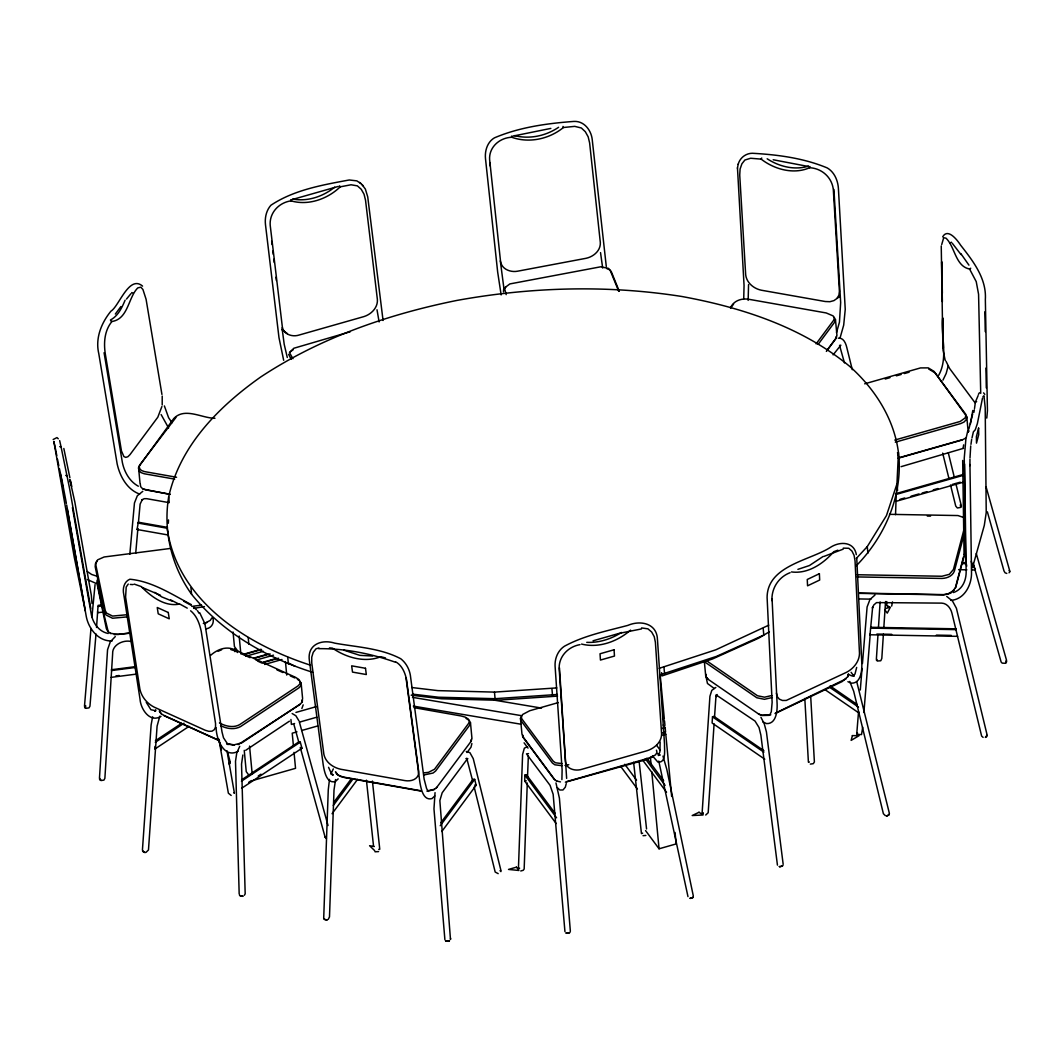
<?xml version="1.0" encoding="UTF-8"?>
<svg xmlns="http://www.w3.org/2000/svg" width="1063" height="1063" viewBox="0 0 1063 1063"><rect width="100%" height="100%" fill="white"/><g stroke="black" fill="none" stroke-linecap="round" stroke-linejoin="round"><path stroke-width="1.5" d="M969.921 465.674L969.961 459.163M471.879 743.542L470.975 747.249L467.056 752.511M737.47 167.874L744.06 285.455L743.728 298.743M941.247 245.952L942.908 348.664M886.662 604.302L886.755 601.538M892.521 601.91L891.671 606.109M895.538 514.638L896.282 493.099M323.697 918.312L328.268 789.862L329.49 779.378M518.438 868.219L522.597 754.438L524.351 748.166L527.554 746.625M556.175 823.559L524.71 781.119L524.923 775.113L526.491 774.794L555.178 813.474M527.288 783.019L524.165 868.976L523.235 870.291L520.737 870.982M527.461 778.05L528.364 755.859M970.014 457.794L970.718 445.942M312.681 672.308C266.375 657.718 222.34 632.445 191.579 594.257C171.502 566.114 163.051 530.955 168.685 496.78C180.205 445.41 219.084 406.358 260.767 376.953C319.897 337.968 387.663 314.409 456.758 300.457C530.955 286.97 607.225 284.751 681.808 296.484C741.921 307.486 802.22 327.085 849.948 366.576C876.63 390.506 896.561 422.662 899.085 459.03C901.384 499.039 883.685 538.077 855.835 566.22M167.781 534.835L167.941 531.527M168.339 523.248L168.499 519.927M897.571 490.521L896.946 483.931L898.461 452.453M503.49 291.9L503.61 289.574L505.709 287.223M748.153 300.391L748.551 284.618M771.977 600.648C771.3 588.477 778.594 576.996 790.088 572.705M99.47 778.05L107.549 649.745L110.3 641.8L115.296 636.591M702.125 812.85L709.925 696.278L711.785 690.379L715.837 687.455M763.885 750.704L713.858 716.329L712.502 716.847L712.104 723.013L764.775 759.208M714.084 723.89L708.184 812.717L705.726 815.029M714.522 717.299L715.851 697.886L717.087 694.498M876.364 659.312L877.972 634.744M878.41 628.18L880.124 601.95M883.406 634.066L881.812 658.475L880.789 660.761L877.56 661M883.831 627.555L885.545 601.525M142.415 850.254L151.119 724.926L152.62 716.794M155.012 746.372L154.826 749.07L189.108 726.321M162.201 404.976L162.214 396.074M97.118 580.119L96.906 582.989L106.353 628.578L107.708 631.236L110.791 633.601M561.902 779.617L562.114 769.971L555.072 665.837C554.753 658.316 557.995 650.41 564.44 646.224C584.065 635.568 606.402 631.077 627.834 625.389C640.683 619.888 656.947 623.423 657.439 639.421M856.791 733.364L858.559 711.519M860.299 690.007L862.04 668.481M862.452 663.525L867.102 606.973L869.986 599.426L874.969 595.054M957.59 636.338L869.999 634.77L872.643 607.212L872.391 608.036L873.759 605.006L876.523 602.601L941.698 603.12C947.12 603.292 950.867 608.435 951.983 613.338L981.627 736.074L983.116 737.377M862.718 727.225L861.535 734.56L856.924 734.48A5.74 3.176 -5.4 0 1 857.429 732.699M863.9 712.489L870.252 633.947L869.999 634.77M300.072 681.569L299.886 683.881L298.039 685.887L239.613 724.66C233.209 728.168 225.502 726.215 219.43 722.933M210.58 655.379C217.025 649.639 226.074 645.733 234.445 649.666L295.607 677.37L298.57 679.284L301.148 683.164L300.935 685.675L298.929 687.841L240.517 726.6C234.272 730.002 226.605 728.753 220.533 725.591M301.786 702.417L301.972 700.065M302.477 699.454L302.277 701.925L299.872 704.477L238.205 744.618M84.509 705.925L90.98 628.419M91.95 616.885L95.059 584.544M95.989 634.013L89.956 706.164L89.026 707.865L86.156 708.33M96.534 627.462L98.088 605.379L101.33 604.967M129.819 554.328L134.456 502.972L137.313 495.783L142.787 491.332M167.927 534.955L137.061 529.494L138.323 522.225L167.423 527.368M135.705 553.331L137.884 528.643M138.469 522.053L140.117 504.114L142.349 499.477L141.671 500.261L144.09 498.693L146.707 498.68L169.15 502.653M986.783 418.078L987.447 410.663L985.348 299.54C986.69 278.293 972.871 260.847 960.553 245.088C957.418 240.225 947.837 227.602 942.668 236.863M706.31 674.447L706.018 676.918L707.573 678.938L759.075 714.323L762.144 715.519L769.267 715.319M847.689 676.905L847.968 674.553M848.487 673.809L848.194 676.281L842.215 681.529L775.166 713.539M978.119 395.595L975.409 402.027L974.505 408.551M963.105 448.453L963.636 444.866M970.957 444.307L971.662 439.404M972.818 410.464L970.36 424.071M323.909 918.645L324.175 919.336A5.74 3.176 -5.4 0 0 327.098 919.827M324.361 919.216L326.992 920.12M500.899 871.633L500.62 870.956A5.74 3.176 -5.4 0 0 499.982 870.743M303.181 704.875L301.865 708.543M450.646 938.377L450.473 939.479L439.856 800.532L442.181 792.772L467.282 758.995C469.461 758.597 464.504 758.025 466.816 759.115L466.325 758.451M973.881 412.391L974.306 409.88M941.712 244.556L943.692 237.74L946.004 238.178C955.052 246.789 955.358 266.282 969.589 269.032L970.732 268.221M856.672 667.418L854.971 674.088L852.925 675.869L854.054 675.537L851.556 675.816L848.766 674.58M100.002 778.913L101.078 780.548L103.948 780.096L104.878 778.302L112.651 653.599C112.12 645.334 122.497 639.647 130.962 641.427M928.677 368.994L935.028 372.847L965.642 414.145L966.772 416.895L966.24 419.646L964.114 421.984L960.739 423.566L895.312 442.181M738.187 164.327C739.795 157.962 745.748 153.285 752.325 153.271C777.678 154.653 803.721 158.121 827.227 167.927C834.309 172.02 837.817 180.311 838.388 188.191L845.244 309.399L843.69 325.145L840.155 337.622M737.416 168.14L738.24 164.034M161.882 406.531L157.816 417.201L129.992 454.645L127.866 456.745L125.766 457.382L123.879 456.545L121.448 450.911L105.33 354.099C103.589 342.897 104.4 330.606 111.934 321.504C128.317 318.993 128.145 297.507 137.778 287.9L140.808 287.169L142.934 289.495L146.083 299.261L161.935 394.453M971.834 569.927L975.143 569.994L975.369 568.931M968.858 431.206L967.582 431.658L965.895 439.046L964.247 458.166L965.603 559.988L966.719 566.154M972.007 437.903L973.389 431.857L975.263 429.797L977.375 423.579L982.491 398.133M968.845 429.12L972.711 413.866M435.046 792.639L433.97 808.85L444.892 939.705M877.041 659.525L876.882 660.694M566.247 783.59L565.317 787.178L562.978 789.968L559.869 790.008L557.344 787.683M335.563 779.551L334.008 790.008L329.49 916.917L328.215 919.375M964.553 527.341L953.431 569.489L949.312 574.352L941.951 576.252L857.15 574.738M964.673 532.098L954.375 571.123C952.514 576.106 946.947 578.325 941.951 578.445L857.15 576.93M955.331 587.959L963.556 556.799M964.805 553.079L955.743 587.401L951.133 592.928M948.183 366.017L946.176 373.445L942.947 380.142M857.482 733.669L857.854 734.918M1005.877 663.006L1006.076 661.306M466.099 718.442L469.182 720.369L470.471 722.681L469.793 725.019L435.604 771.034L433.053 773.04L424.124 774.927M470.603 741.815L471.241 739.582M471.799 738.971L471.122 741.283L436.455 787.763M834.163 317.332L835.465 319.644L834.787 321.983L818.178 344.332M836.236 336.559L835.598 338.778L826.815 350.591M836.78 335.948L836.116 338.247L826.35 351.388M242.869 755.009L241.527 764.098L245.181 893.797L244.384 895.245M839.836 296.444L833.937 300.603L829.897 301.706L825.287 301.52L761.321 290.212C753.747 288.671 746.598 282.785 745.681 274.786L739.728 175.076L740.1 168.99L741.894 163.808L744.897 160.021L750.664 158.254L761.148 159.131C774.515 169.429 793.636 174.77 809.647 167.715L810.033 166.572M896.946 483.931L886.462 515.568L867.275 546.595L856.3 558.447M836.528 332.52L839.451 322.182L840.66 302.53L833.924 189.48M330.925 773.93L333.317 768.894M53.15 439.511L56.964 437.597L58.279 438.793M125.102 300.191C121.926 307.738 118.02 316.096 110.379 320.016M140.024 483.2L138.562 467.733L139.878 464.85L175.993 417.374M769.798 714.947L771.3 711.745L772.137 702.391L767.101 597.512C767.247 565.702 809.581 560.626 830.296 547.445C839.903 541.094 854.12 541.466 856.34 554.647M938.682 375.319C948.355 357.899 940.821 336.918 942.668 318.169M159.795 716.183L157.085 726.162L148.475 849.975L145.897 852.46M761.148 159.131L761.746 158.028M978.385 394.346L979.435 392.739M154.839 711.346L155.743 709.792M521.946 733.908L520.485 718.442L522.664 714.456L529.759 710.722L558.327 702.59M837.046 298.344L838.906 295.182L839.398 291.355L833.445 191.646C833.153 178.597 822.629 168.379 809.647 167.715M239.746 746.292L236.757 752.976L235.508 761.281L239.175 894.036M97.185 561.131L95.404 563.802L95.192 566.699L104.639 612.315L106.021 615.012L112.519 618.241L128.105 616.806M211.962 617.816L210.208 620.433L204.521 623.423M128.264 584.052L126.205 587.015L125.593 597.087L139.904 689.236C141.578 696.929 147.119 703.52 154.082 707.094L205.199 730.241L208.893 731.357L212.042 731.158L214.327 729.656L215.537 727.012L215.55 723.491L201.239 631.342C199.605 623.782 196.788 615.809 190.622 610.787M115.336 314.05L120.916 306.543M333.729 802.406L351.454 778.568M333.304 805.448L352.996 778.953M332.068 813.713L357.58 779.378M730.454 307.898C733.696 300.364 742.107 297.919 749.601 299.421L826.243 312.96L833.126 315.91L834.322 318.05L833.698 320.202L816.118 343.867M730.653 308.031L733.576 304.084M440.68 822.935L473.168 779.219L474.683 779.378L476.144 785.291L441.809 831.505M440.241 825.738L474.683 779.378M833.1 354.856L840.833 345.223L839.518 345.382M142.801 850.613L142.641 851.343A5.74 3.176 -5.4 0 0 144.98 852.38M143.16 851.264L145.006 852.632M126.497 299.035L131.001 293.614M137.061 529.494L137.738 528.71M968.792 430.781L967.582 431.658M338.167 778.887L335.39 781.504C326.407 784.095 324.242 770.741 323.192 764.696L309.399 660.628C306.968 645.015 321.039 638.823 334.739 643.155C356.809 647.141 380.607 648.098 400.751 658.754C405.933 662.794 409.308 668.893 410.371 675.35L424.124 779.099L426.608 788.613L428.362 791.443M434.767 795.961L432.003 798.579C423.021 801.17 420.842 787.829 419.805 781.77L406.026 677.835M982.93 396.725L983.953 395.768L985.202 407.767L986.225 512.579L984.298 525.428L972.486 567.642L971.316 561.198M340.226 186.836C327.537 199.073 308.323 205.89 291.01 200.854C278.094 202.714 268.275 214.075 270.44 227.256L282.306 326.633C283.303 334.327 292.285 337.25 298.916 335.097L363.838 316.615C371.186 314.382 377.923 307.699 377.392 299.567L365.526 200.189L364.038 194.21L361.221 189.267L357.394 185.866L351.042 184.776L340.226 186.836L339.589 185.812M378.587 851.596L375.013 851.782M823.107 556.481L809.421 565.543L797.901 569.356M630.545 630.12C617.457 641.574 598.828 648.403 581.554 644.072M954.215 590.217L947.598 594.111L943.506 594.616L858.745 593.101M436.946 787.284L434.023 789.663L427.193 791.271M245.699 750.292L289.402 721.192M563.417 127.507C549.358 139.027 529.055 143.518 511.768 137.247C498.773 137.778 487.691 148.315 489.844 161.709L500.54 261.365C501.63 269.284 510.678 272.633 517.747 271.171L585.872 258.336C593.327 256.861 600.781 250.735 600.329 242.55L589.62 142.907L588.171 136.835L585.314 131.706L581.368 127.998L574.751 126.364L563.417 127.507L562.978 126.417M334.725 187.141C323.165 196.549 307.606 201.797 292.737 199.087M901.092 466.67L963.543 448.307M290.106 351.893L293.322 349.607M782.567 865.88L779.578 866.81M703.228 813.301L702.856 814.085M449.463 940.848L448.36 941.287A5.74 3.176 -5.4 0 1 445.463 940.755M449.078 941.26L445.875 941.14M155.424 740.725L181.428 723.478M155.291 742.306L184.032 723.239M300.298 704.065L241.899 742.811L234.059 744.857L226.578 743.582M241.593 779.857L299.075 741.708L300.284 742.147L301.972 748.232L241.633 788.281M241.434 781.199L300.284 742.147M248.649 782.381L251.386 780.561M258.243 776.003L260.993 774.183M558.593 127.294C545.917 135.944 529.494 139.439 514.532 135.599M846.095 678.832L775.352 713.153M621.47 632.458C611.212 639.009 599.014 642.969 586.763 642.344M659.233 668.321L715.824 649.812L768.735 625.177M769.36 631.767L758.663 638.185L712.489 658.98L661.917 675.948L661.611 672.666M950.202 242.896L951.425 242.191M1009.053 572.784L1009.85 571.894A5.74 3.176 -5.4 0 0 1009.093 570.672M953.445 592.556C962.414 589.513 966.054 580.611 966.161 572.266L964.593 464.039M965.523 438.195L961.962 440.069L898.235 458.206M569.582 932.796L566.353 933.274M161.005 716.342C149.896 723.265 140.648 709.021 140.05 699.268L123.773 594.456C122.431 588.729 123.933 581.7 129.845 579.229C151.876 581.235 172.02 594.376 191.353 604.674M238.125 751.262C223.934 759.048 216.095 738.679 216.148 727.637M218.141 651.247L221.636 649.759M823.852 556.454L843.172 549.172M949.937 593.406L943.612 594.868L858.931 593.353M652.403 757.082L566.526 781.65M837.843 550.182L833.764 551.71C823.413 563.656 807.933 574.166 791.43 571.921M206.381 628.831C211.75 627.927 214.646 622.533 212.706 617.483M579.999 644.643C567.908 646.689 558.115 657.054 559.244 669.65L565.45 761.467C566.194 769.253 575.521 771.379 581.873 769.293L646.849 750.797C654.223 748.498 661.518 742.373 661.598 734.095L655.393 642.278L654.237 636.671L651.672 632.033L647.938 628.844L641.547 627.927M243.028 896.003L241.766 896.229A5.74 3.176 -5.4 0 1 239.467 895.152M242.723 896.348L239.906 895.617M771.844 695.508L764.523 697.195L757.507 695.76L706.51 660.721M772.363 697.487L764.443 699.308L756.843 697.766L705.845 662.727L704.264 660.681M291.727 199.685L338.326 186.424M434.422 789.264L427.26 790.938M659.857 674.912L716.435 656.389L763.805 635.063L763.181 628.472M85.625 705.58L84.668 706.124A5.74 3.176 -5.4 0 0 85.053 707.852M85.691 706.31L85.346 708.144M229.223 763.819L229.595 762.211M229.249 764.045L230.179 763.274A5.74 3.176 -5.4 0 0 229.794 761.546M886.781 816.132L888.92 814.617M645.839 835.452L643.035 835.691M350.298 331.736L293.8 348.265L289.495 352.65L292.936 358.709M864.671 383.823L920.518 367.918L928.265 367.878L934.125 371.452L965.789 415.288L965.297 417.825L960.208 421.453L894.78 440.069M885.187 379.026L889.97 377.657M896.361 375.837L901.145 374.482M904.334 373.565L909.131 372.209M898.381 457.914L962.174 439.75M243.826 654.17L260.913 649.307M244.145 654.502L261.551 649.546M245.938 656.243L263.345 651.287M253.765 658.103L267.756 654.117M254.27 658.382L270.095 653.878M256.05 660.123L273.47 655.167M263.717 662.023L276.141 658.489M262.8 662.714L278.626 658.21M264.594 664.455L282.001 659.498M963.251 474.457L895.484 493.75L896.096 494.454L963.862 475.161M900.002 499.331L904.759 497.976M911.097 496.169L919.017 493.923M922.192 493.019L926.936 491.664M933.287 489.857L938.031 488.502M952.302 484.449L960.221 482.19M895.843 501.391L963.995 482.004M960.527 507.423L957.378 508.008L955.73 506.054L950.521 484.967M295.952 712.423L316.588 706.55M294.571 723.531L291.395 724.435L290.93 719.492M299.328 722.176L316.801 717.193M593.034 640.803L619.065 633.402L641.467 628.937M296.989 731.849L292.219 733.204L293.428 745.974M301.746 730.494L317.624 725.976M252.808 780.481L295.541 768.323L294.026 752.365M885.718 608.488L890.395 607.159L887.273 613.138L884.934 609.989M662.05 728.514L665.159 727.624L665.571 732.022L662.462 732.899M662.674 735.091L665.783 734.214L671.657 796.439M659.538 754.969L658.329 755.514L659.924 751.714L660.136 742.067M645.56 830.588L659.06 848.792L676.148 843.929L675.071 832.462M808.558 166.107C794.606 170.505 779.166 166.585 767.167 158.786M204.441 606.601L193.652 608.368M203.339 623.489L207.192 622.426M318.953 647.978L316.07 648.762L313.226 652.323L311.738 657.173L311.751 662.86L323.883 754.345C325.557 762.37 333.211 767.672 340.864 769.28L404.91 780.601C409.999 781.491 416.47 780.189 418.397 774.741L418.649 771.1L406.518 679.602C405.123 672.759 401.987 665.252 395.582 661.784M975.409 402.027L976.645 401.694M512.804 136.13L550.847 128.41M716.05 694.857L755.036 721.073L759.035 727.53L760.882 735.158L777.438 865.123M528.55 753.627L526.477 753.853L550.049 785.318L553.145 794.247L564.945 931.653M524.71 781.119L526.278 780.8M564.971 765.453L568.771 764.735M565.383 782.195L647.805 759.195L655.552 754.836L656.987 752.418L656.456 750.186M985.388 737.191L986.703 735.649M985.521 737.416L986.544 736.818A5.74 3.176 -5.4 0 0 986.969 735.011M770.808 714.774L761.733 715.213L758.557 713.964M690.206 898.448L692.691 897.757L693.275 896.64M411.713 687.522L437.969 690.631L494.468 692.106L556.786 687.907M412.338 694.112L438.594 697.222L495.079 698.697L557.397 694.484M557.57 696.119L496.66 700.238L441.583 698.79L411.182 695.189M318.608 648.669C344.558 648.39 371.107 653.559 395.542 662.276M950.747 600.369C964.194 599.585 971.569 585.314 971.516 573.13L969.948 464.531M171.302 548.335L104.121 556.985L97.676 559.842L96.042 562.314L95.829 564.985L105.29 610.6L106.566 613.099L112.558 616.075L127.839 614.64M98.288 606.415L103.151 605.79M104.28 611.889L97.769 612.726L97.57 611.703M191.739 606.402L201.571 605.139M129.633 632.977L118.179 634.452L110.432 633.282M129.659 633.242L114.273 634.677M135.705 666.607L111.416 669.743L111.588 670.54L135.878 667.405M115.88 675.922L119.136 675.51M111.163 677.357L137.247 673.995M423.911 772.854L428.442 772.363L434.515 769.253L468.717 723.239L469.341 721.086L468.132 718.947L465.288 717.166L461.249 715.997L413.959 707.639M1006.781 573.435L1005.067 572.784L1003.977 570.897L987.354 511.808M889.173 606.694L887.924 606.601A5.74 3.176 -5.4 0 1 886.794 605.02M889.027 606.96L887.193 605.578M372.621 656.03L359.786 655.34L343.694 650.104M838.282 338.167C843.544 337.489 845.829 343.349 846.786 347.481L852.287 369.711M562.141 763.619L555.484 762.782L553.238 761.188L521.813 718.814L521.322 716.728M562.075 765.705L554.873 764.802L552.441 763.075L521.016 720.701L520.485 718.442M889.479 514.333L957.976 515.555L964.261 517.708M927.295 516.047L930.55 516.1M962.121 562.54L965.403 562.606M961.882 563.589L965.177 563.656M958.613 569.688L966.878 569.848M859.582 598.947L871.009 599.147M870.796 627.29L956.222 628.818L955.969 629.628L870.531 628.113M876.869 634.066L891.737 634.332M936.357 635.129L951.239 635.395M1005.053 663.272L1002.196 663.139L1001.133 662.023L973.137 563.217M112.16 640.936C98.54 641.627 88.481 628.671 86.236 616.301L67.208 508.685M843.265 548.136L848.766 548.269L851.941 551.059L854.107 555.431L855.051 560.998L859.489 653.479C859.316 661.585 853.562 668.6 846.613 672.254L786.288 700.437L782.448 700.477L779.338 699.162L777.252 696.637L776.415 693.129M155.809 710.762L150.933 709.725L146.256 702.351M101.105 780.308L99.975 780.043A5.74 3.176 -5.4 0 1 99.656 778.302M130.284 584.437L133.021 584.597M660.203 754.982L659.286 755.262L657.559 753.587M234.033 745.163L226.871 743.927M329.45 647.885L332.506 648.164C346.219 657.585 364.729 663.06 380.793 656.708L385.47 657.917M466.258 751.488L469.899 752.644L473.248 758.65L500.979 870.65M474.63 785.132L476.144 785.291M59.727 446.633L61.056 446.819L69.706 489.1L90.873 608.807M494.056 700.105L541.545 708.091M412.497 697.341L521.707 715.705M413.321 706.111L520.897 724.209M498.188 873.64L495.185 872.045L474.178 787.045M773.186 159.756L808.996 166.612M214.952 418.277C201.983 418.264 184.763 406.956 173.787 418.516L139.253 466.032L139.585 468.531L141.419 470.484L144.462 471.587L176.564 477.26M174.704 479.134L144.209 473.753L140.914 472.543L138.934 470.431L138.562 467.733M169.921 494.175L145.857 489.923L142.601 488.741L140.648 486.655L140.289 483.997M170.239 494.454L143.067 489.06M137.645 522.996L166.745 528.152M332.068 774.648L333.29 775.06L331.364 773.784L331.749 774.369L328.56 767.327M420.696 790.726L344.093 777.186L339.775 775.937L336.745 774.037L335.47 771.765M420.882 791.058L344.399 777.531L340.226 776.335L337.356 774.528L336.134 772.363M374.282 846.533L369.592 845.71L374.734 850.679M65.68 475.387L67.035 475.693M556.574 780.999L560.467 781.903M231.176 795.443L228.372 793.197L219.005 739.888M172.326 601.166L161.828 596.928L154.733 592.37M230.844 649.586L235.136 650.915M779.152 866.491L780.375 866.637A5.74 3.176 -5.4 0 0 782.913 865.402M96.321 576L91.604 574.445L87.312 571.522M95.936 583.335L87.365 579.574M108.24 633.495C98.62 631.674 92.906 622.466 91.378 614.852L72.417 507.596M139.665 494.096C127.082 489.551 119.853 476.304 117.143 463.84L98.779 353.62C95.138 338.26 101.304 322.953 110.977 311.114C118.897 306.556 129.101 274.374 142.575 286.133M167.157 528.258C177.149 600.422 246.43 644.577 310.542 665.199M134.137 584.079L141.193 586.55C151.052 596.516 164.871 607.212 179.74 604.01L187.247 608.142M607.013 268.78L609.391 269.63M292.152 713.525L295.899 715.798L298.995 720.953M300.763 747.794L301.972 748.232M142.229 587.467L160.473 595.28M131.732 292.564L133.034 293.122M847.915 681.702L851.237 683.177C861.003 683.602 862.093 670.434 861.801 663.432L856.751 558.248M241.102 653.625L250.057 657.678M257.525 661.053L261.99 663.086M276.912 669.836L282.878 672.534M290.345 675.922L294.823 677.942M164.021 715.452L219.191 740.446M219.549 740.805L164.446 715.864L160.845 713.419L159.251 710.988M287.714 662.634L295.129 666.342M170.705 599.917L178.876 604.063M287.435 333.636L281.868 329.623M946.708 596.409L952.488 601.02L956.408 608.262L986.942 734.281M183.793 601.246L190.928 605.179M360.809 183.5L356.849 180.869L349.262 179.979C322.488 184.949 293.76 189.945 270.866 205.279C266.268 210.501 264.714 217.769 265.471 224.572L278.984 337.675L283.675 360.304M110.738 320.827L111.934 321.504M983.581 392.858L984.803 394.386M810.312 764.098L813.288 763.672L814.391 761.985L810.684 696.079M565.875 932.902L566.964 933.221A5.74 3.176 -5.4 0 0 569.901 932.371M297.388 679.31L299.514 680.679M138.336 486.216C129.553 481.433 124.344 472.025 122.365 462.471L104.081 352.717M762.769 721.83L766.543 723.597C776.309 724.036 777.398 710.868 777.106 703.865L772.07 598.801M326.421 838.667L325.079 837.019M830.097 685.914L857.137 704.503M830.11 687.602L858.505 707.108M825.021 689.674L858.784 712.874M714.19 688.439L707.466 683.482L706.204 677.476M885.426 815.72L883.38 813.7L853.669 691.189L849.762 681.436M712.502 716.847L763.885 752.166M557.105 781.358L554.182 779.299L522.77 736.951L522.252 734.706M1006.209 660.601L1006.568 660.907A5.74 3.176 -5.4 0 1 1006.05 662.687M193.386 606.92L196.456 609.763M362.217 184.869L365.366 189.068L367.732 196.881L383.065 320.481M359.706 182.437L363.32 185.919M968.938 265.139L960.832 253.592M228.053 744.645L223.496 737.775L222.008 731.955L204.96 623.968M851.091 672.294L854.027 676.294M952.209 243.175L961.018 254.575M706.643 677.383L708.157 679.323M975.116 402.864L949.551 368.396L945.99 361.234M662.608 718.442L664.534 721.046L664.946 725.431M663.232 725.019L665.159 727.624M663.857 731.61L665.783 734.214M656.695 745.389L660.189 750.186M652.443 755.82L657.891 762.091C666.621 763.234 664.269 749.349 664.534 744.246L657.479 639.806M646.862 758.171L663.684 780.853M645.321 758.73L665.106 785.411M642.942 760.43L666.541 792.254M624.792 764.284L636.551 780.162M620.712 766.45L637.388 788.932M291.156 359.267L288.658 354.351M554.793 779.711L523.421 737.403L522.916 735.251M524.086 742.838L528.005 748.113M524.923 775.113L556.574 817.806M238.178 651.619L234.431 646.556L233.049 632.007M237.448 652.549L234.631 648.749L234.91 651.685M249.061 775.432L246.244 771.645L244.238 750.358M960.421 505.895L961.045 506.971M171.993 422.742L168.605 417.706L164.38 405.933M168.592 427.99L161.124 414.557M159.875 711.572L161.39 713.898M760.935 717.286L764.244 723.77L766.436 731.955L783.165 864.259M969.589 269.032L976.233 281.629L978.571 294.252L980.724 393.376M197.492 610.707L199.1 613.311M199.685 612.7L204.88 623.649M889.226 813.952L889.239 814.67A5.74 3.176 -5.4 0 1 886.662 815.866M702.457 813.78L702.444 813.062A5.74 3.176 -5.4 0 1 702.962 812.703M839.704 345.887L844.474 362.921M108.2 631.648L103.177 611.198M687.974 896.601L658.768 761.068M467.162 759.819L472.583 780.627M619.277 291.262L611.265 271.583L608.381 268.354L600.701 266.8L509.855 283.927L504.447 287.953L506.187 294.637M610.109 270.161L618.746 291.355M856.712 681.569L889.425 813.567M290.598 199.751L291.01 200.854M662.967 756.099L666.807 769.36L693.302 895.896M555.962 782.926L559.417 798.233L570.366 931.268M69.826 479.745L71.779 486.376M69.892 479.851L74.822 501.962L91.325 595.32L92.003 603.505M63.833 448.48L69.879 477.739M59.661 440.614L61.056 446.819M945.193 360.344L942.987 349.807M976.272 553.478L1006.528 660.229M973.828 565.343L975.143 569.994M61.149 476.37L59.395 468.57M986.039 486.708L1009.823 571.243M299.54 722.654L328.029 825.513M293.999 724.82L298.942 742.692M300.258 747.422L325.198 837.445M227.774 752.843L230.007 761.241M218.54 738.679L221.489 749.734M287.289 357.474L284.206 344.319L282.014 327.842M948.329 452.971L954.268 477.114M955.85 483.559L961.364 505.961M942.682 453.104L948.953 478.589M897.504 452.599L899.085 459.03M71.434 484.994L70.49 480.649M379.119 321.943L377.006 309.771M97.451 583.56L102.5 607.943M61.548 478.005L66.384 503.357M58.186 462.644L58.824 465.78M57.508 459.229L57.96 461.501M56.047 451.735L56.791 455.575M55.794 450.42L53.854 441.437L74.264 557.238L85.306 610.919L66.677 504.965M511.555 136.104L511.768 137.247M504.008 289.176L500.314 260.887M501.151 294.916L497.657 271.995L485.485 158.586C484.715 150.84 487.346 142.017 494.388 137.871C519.302 127.228 546.98 123.414 573.914 121.421C584.198 120.823 591.347 130.364 592.25 139.798L606.295 266.534M226.964 750.757L234.378 792.971M602.668 268.035L600.529 252.609M271.676 241.274L272.062 244.543M272.846 251.067L273.231 254.336M273.816 259.239L274.214 262.508M275.968 277.204L276.353 280.473M639.142 761.374L646.556 828.967M633.614 762.304L641.454 833.631M489.751 162.612L490.109 165.881M372.409 781.053L379.77 849.257M366.416 780.176L373.525 846.015M966.772 416.895L968.234 432.362M867.275 546.595L867.9 553.172M835.465 319.644L836.926 335.124M704.41 662.222L705.726 676.148M663.95 667.205L664.574 673.796M660.203 675.191L664.322 718.854M650.383 757.095L651.167 765.28M651.778 771.831L659.06 848.792M551.896 688.625L552.521 695.202M494.468 692.106L495.079 698.697M470.471 722.681L471.932 738.147M301.148 683.164L302.61 698.63M287.754 657.359L288.379 663.937M285.482 661.89L286.718 675.058M248.211 637.561L248.835 644.138M239.148 636.006L240.836 653.785M249.553 746.093L252.183 773.93M190.955 587.666L191.579 594.257M168.685 496.78L169.15 501.709M518.624 869.189L518.943 868.471A5.74 3.176 -5.4 0 1 519.608 868.192M559.457 667.843L566.645 778.395M804.811 698.444L808.398 762.171M984.87 311.778L985.242 331.643M985.933 368.077L986.305 387.942M941.752 261.83L942.35 293.255M942.815 318.076L943.373 347.853M941.619 261.963L942.363 301.64M962.693 460.452L964.061 554.647M233.767 792.825A5.74 3.176 -5.4 0 1 234.219 793.157M960.234 504.978A5.74 3.176 -5.4 0 1 961.364 506.559M378.707 849.324A5.74 3.176 -5.4 0 1 379.332 849.536M808.77 762.344A5.74 3.176 -5.4 0 1 809.288 761.972M692.956 897.358A5.74 3.176 -5.4 0 1 689.993 898.182M641.999 833.458A5.74 3.176 -5.4 0 1 642.65 833.166M876.523 660.375A5.74 3.176 -5.4 0 1 876.47 659.937M852.406 735.596L851.144 740.366L859.024 735.716L852.406 735.596M978.611 428.137L976.392 436.587L976.485 443.125L978.717 434.687L978.611 428.137M716.289 695.84L716.05 696.531L716.342 695.72M819.374 573.701L807.255 579.494L807.561 585.819L819.679 580.039L819.374 573.701M699.042 812.265L692.199 815.534L703.028 815.002L699.042 812.265M614.055 649.772L600.024 653.772L600.449 660.057L614.48 656.057L614.055 649.772M516.445 867.169L508.526 869.428L518.903 870.477L516.445 867.169M365.499 668.282L351.667 665.837L352.504 672.095L366.323 674.54L365.499 668.282M168.273 612.501L157.244 607.505L158.214 613.816L169.256 618.812L168.273 612.501M61.787 481.393L60.086 473.168L62.93 487.877L61.787 481.393"/></g></svg>
